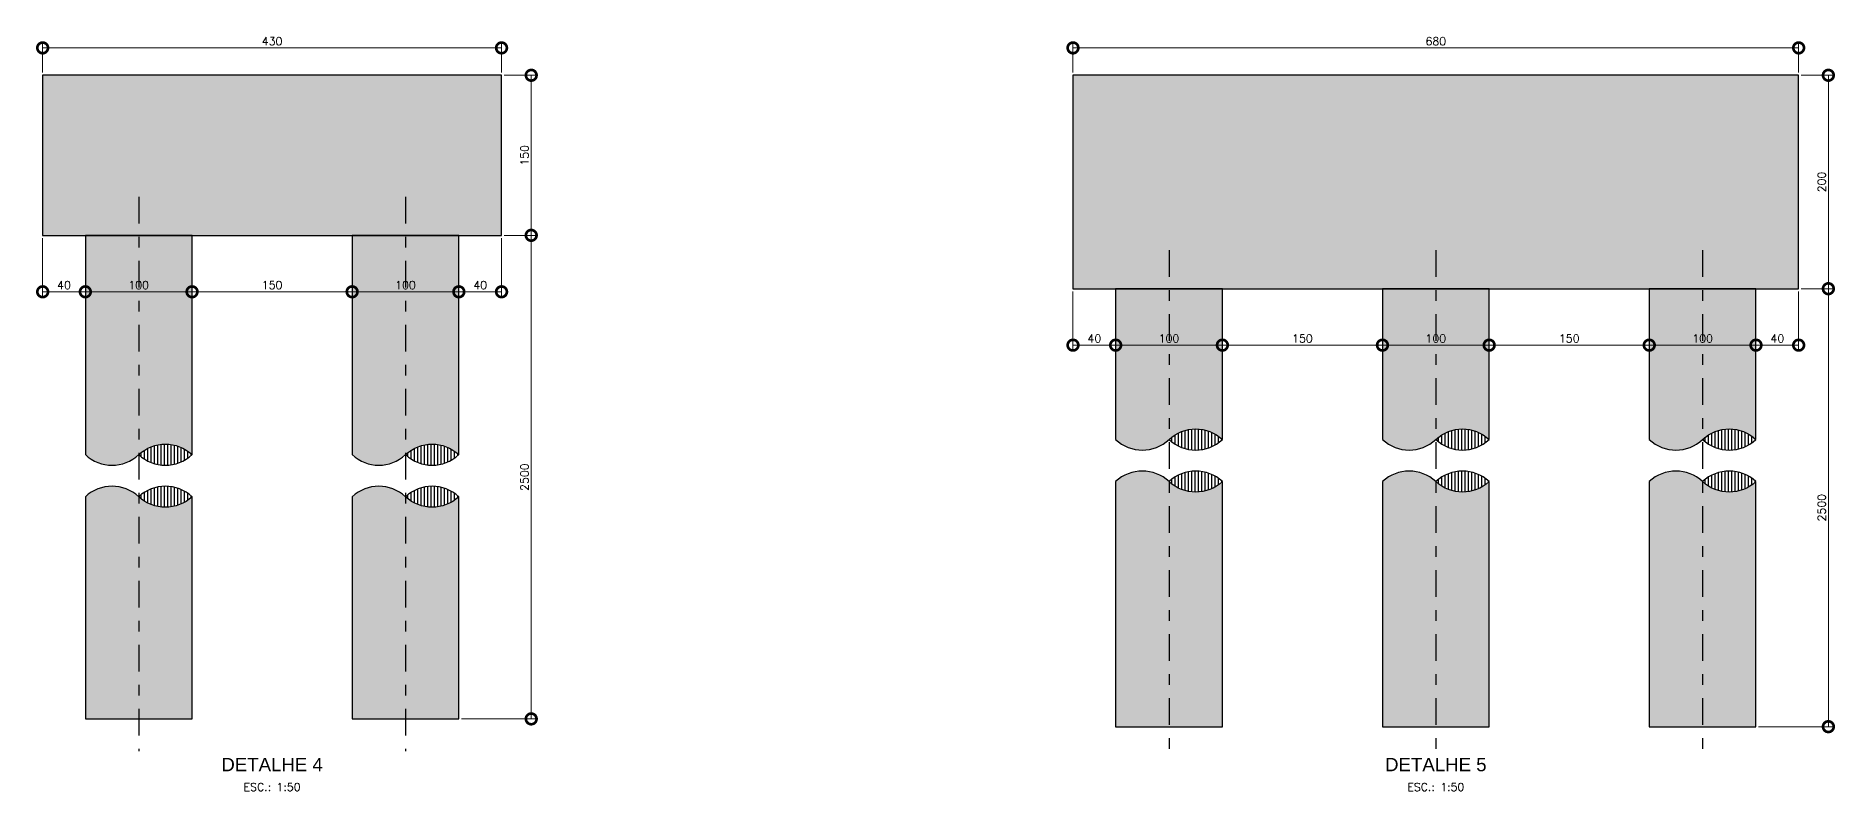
# Model space of a CAD drawing. Header units: metres. Extents: x 21 to 816, y 7 to 635.
# Drawn here: x 378.92 to 395.78, y 479.17 to 486.25 of the extents above; entities that cross this region are included whole.
import ezdxf
from ezdxf.enums import TextEntityAlignment as Align

# ---------------------------------------------------------------- set-up
doc = ezdxf.new("R2010")
doc.units = ezdxf.units.M
doc.header["$MEASUREMENT"] = 0
doc.linetypes.add('DASHDOT', pattern=[1, 0.5, -0.25, 0, -0.25])
for name, color, linetype, lineweight in [('Projeto_dimensão', 2, 'Continuous', 20), ('Projeto_texto-explicativo', 2, 'Continuous', 20), ('Projeto_texto-título', 3, 'Continuous', 35)]:
    doc.layers.add(name, color=color, linetype=linetype, lineweight=lineweight)
for name, color, linetype in [('Projeto_estaca-det', 2, 'Continuous'), ('Projeto_solid-concreto', 252, 'Continuous'), ('Projeto_viaduto-det-eixo', 7, 'DASHDOT')]:
    doc.layers.add(name, color=color, linetype=linetype)
doc.styles.add('DIMENSÃO-TEXTO', font='romans.shx')
doc.styles.add('TEXTO-EXPLICATIVO', font='romans.shx')
doc.styles.add('TEXTO-TÍTULO', font='ARIAL.TTF')
doc.dimstyles.new('DIMENSÕES_1-50M', dxfattribs={"dimtxt": 0.075, "dimasz": 0.2, "dimexe": 0.03755, "dimexo": 0.025, "dimgap": 0.025, "dimtad": 1, "dimdec": 0, "dimlfac": 100, "dimzin": 1, "dimtxsty": 'DIMENSÃO-TEXTO', "dimblk": 'DOTSMALL', "dimcen": 0.01, "dimclrd": 9, "dimclre": 9, "dimclrt": 256, "dimadec": 0, "dimazin": 0, "dimtfac": 1, "dimtdec": 0, "dimtmove": 0, "dimatfit": 3, "dimldrblk": 'DOTSMALL', "dimfxl": 0, "dimlwd": 5, "dimlwe": 5, "dimarcsym": 0})
pattern_1 = [(90, (0, 0), (-0.03125, 6.938893903907228e-18), [])]
pattern_2 = [(270, (0, 964.5375932016892), (-0.03125, -6.938893903907228e-18), [])]

# ---------------------------------------------------------------- blocks, each defined once
blk = doc.blocks.new('_DOTSMALL')
at = {"color": 0, "linetype": 'ByBlock', "const_width": 0.5}
blk.add_lwpolyline([(-0.0625, 0, 1), (0.0625, 0, 1)], format="xyb", close=True, dxfattribs=at)
blk = doc.blocks.new('*D115')
at = {"layer": 'DEFPOINTS', "color": 0}
for p in [(378.9830456859081, 484.3789891043659), (379.383045685908, 484.3789891043659), (379.383045685908, 483.8500139048692)]:
    blk.add_point(p, dxfattribs=at)
at = {"layer": 'Projeto_dimensão', "color": 9, "lineweight": 5}
for p, q in [((378.9830456859081, 484.3539891043659), (378.9830456859081, 483.8124639048692)), ((378.9830456859081, 483.8500139048692), (379.383045685908, 483.8500139048692))]:
    blk.add_line(p, q, dxfattribs=at)
at = {"layer": 'Projeto_dimensão', "color": 9, "lineweight": 5, "xscale": 0.2, "yscale": 0.2, "zscale": 0.2, "rotation": 180}
blk.add_blockref('_DOTSMALL', (378.9830456859081, 483.8500139048692), dxfattribs=at)
at = {"layer": 'Projeto_dimensão', "color": 9, "lineweight": 5, "xscale": 0.2, "yscale": 0.2, "zscale": 0.2}
blk.add_blockref('_DOTSMALL', (379.383045685908, 483.8500139048692), dxfattribs=at)
at = {"layer": 'Projeto_dimensão', "insert": (379.183045685908, 483.9125139048692), "char_height": 0.075, "attachment_point": 5, "style": 'DIMENSÃO-TEXTO'}
blk.add_mtext('40', dxfattribs=at)
blk = doc.blocks.new('*D116')
at = {"layer": 'DEFPOINTS', "color": 0}
for p in [(379.383045685908, 484.3789891043659), (380.383045685908, 483.8500139048692), (380.383045685908, 483.8500139048692)]:
    blk.add_point(p, dxfattribs=at)
at = {"layer": 'Projeto_dimensão', "color": 9, "lineweight": 5}
for p, q in [((379.383045685908, 483.8500139048692), (380.383045685908, 483.8500139048692)), ((380.383045685908, 483.8750139048692), (380.383045685908, 483.8875639048692))]:
    blk.add_line(p, q, dxfattribs=at)
at = {"layer": 'Projeto_dimensão', "color": 9, "lineweight": 5, "xscale": 0.2, "yscale": 0.2, "zscale": 0.2, "rotation": 180}
blk.add_blockref('_DOTSMALL', (379.383045685908, 483.8500139048692), dxfattribs=at)
at = {"layer": 'Projeto_dimensão', "color": 9, "lineweight": 5, "xscale": 0.2, "yscale": 0.2, "zscale": 0.2}
blk.add_blockref('_DOTSMALL', (380.383045685908, 483.8500139048692), dxfattribs=at)
at = {"layer": 'Projeto_dimensão', "insert": (379.883045685908, 483.9125139048692), "char_height": 0.075, "attachment_point": 5, "style": 'DIMENSÃO-TEXTO'}
blk.add_mtext('100', dxfattribs=at)
blk = doc.blocks.new('*D117')
at = {"layer": 'DEFPOINTS', "color": 0}
for p in [(380.383045685908, 483.8500139048692), (381.883045685908, 483.8500139048692), (381.883045685908, 483.8500139048692)]:
    blk.add_point(p, dxfattribs=at)
at = {"layer": 'Projeto_dimensão', "color": 9, "lineweight": 5}
for p, q in [((380.383045685908, 483.8750139048692), (380.383045685908, 483.8875639048692)), ((380.383045685908, 483.8500139048692), (381.883045685908, 483.8500139048692)), ((381.883045685908, 483.8750139048692), (381.883045685908, 483.8875639048692))]:
    blk.add_line(p, q, dxfattribs=at)
at = {"layer": 'Projeto_dimensão', "color": 9, "lineweight": 5, "xscale": 0.2, "yscale": 0.2, "zscale": 0.2, "rotation": 180}
blk.add_blockref('_DOTSMALL', (380.383045685908, 483.8500139048692), dxfattribs=at)
at = {"layer": 'Projeto_dimensão', "color": 9, "lineweight": 5, "xscale": 0.2, "yscale": 0.2, "zscale": 0.2}
blk.add_blockref('_DOTSMALL', (381.883045685908, 483.8500139048692), dxfattribs=at)
at = {"layer": 'Projeto_dimensão', "insert": (381.133045685908, 483.9125139048692), "char_height": 0.075, "attachment_point": 5, "style": 'DIMENSÃO-TEXTO'}
blk.add_mtext('150', dxfattribs=at)
blk = doc.blocks.new('*D118')
at = {"layer": 'DEFPOINTS', "color": 0}
for p in [(381.883045685908, 483.8500139048692), (382.883045685908, 483.8500139048692), (382.883045685908, 483.8500139048692)]:
    blk.add_point(p, dxfattribs=at)
at = {"layer": 'Projeto_dimensão', "color": 9, "lineweight": 5}
for p, q in [((381.883045685908, 483.8750139048692), (381.883045685908, 483.8875639048692)), ((381.883045685908, 483.8500139048692), (382.883045685908, 483.8500139048692)), ((382.883045685908, 483.8750139048692), (382.883045685908, 483.8875639048692))]:
    blk.add_line(p, q, dxfattribs=at)
at = {"layer": 'Projeto_dimensão', "color": 9, "lineweight": 5, "xscale": 0.2, "yscale": 0.2, "zscale": 0.2, "rotation": 180}
blk.add_blockref('_DOTSMALL', (381.883045685908, 483.8500139048692), dxfattribs=at)
at = {"layer": 'Projeto_dimensão', "color": 9, "lineweight": 5, "xscale": 0.2, "yscale": 0.2, "zscale": 0.2}
blk.add_blockref('_DOTSMALL', (382.883045685908, 483.8500139048692), dxfattribs=at)
at = {"layer": 'Projeto_dimensão', "insert": (382.383045685908, 483.9125139048692), "char_height": 0.075, "attachment_point": 5, "style": 'DIMENSÃO-TEXTO'}
blk.add_mtext('100', dxfattribs=at)
blk = doc.blocks.new('*D119')
at = {"layer": 'DEFPOINTS', "color": 0}
for p in [(383.283045685908, 486.1355008659652), (378.983045685908, 485.8789891043659), (383.283045685908, 485.8789891043659)]:
    blk.add_point(p, dxfattribs=at)
at = {"layer": 'Projeto_dimensão', "color": 9, "lineweight": 5}
for p, q in [((378.983045685908, 485.9039891043658), (378.983045685908, 486.1730508659653)), ((378.983045685908, 486.1355008659652), (383.283045685908, 486.1355008659652)), ((383.283045685908, 485.9039891043658), (383.283045685908, 486.1730508659653))]:
    blk.add_line(p, q, dxfattribs=at)
at = {"layer": 'Projeto_dimensão', "color": 9, "lineweight": 5, "xscale": 0.2, "yscale": 0.2, "zscale": 0.2, "rotation": 180}
blk.add_blockref('_DOTSMALL', (378.983045685908, 486.1355008659652), dxfattribs=at)
at = {"layer": 'Projeto_dimensão', "color": 9, "lineweight": 5, "xscale": 0.2, "yscale": 0.2, "zscale": 0.2}
blk.add_blockref('_DOTSMALL', (383.283045685908, 486.1355008659652), dxfattribs=at)
at = {"layer": 'Projeto_dimensão', "insert": (381.133045685908, 486.1980008659652), "char_height": 0.075, "attachment_point": 5, "style": 'DIMENSÃO-TEXTO'}
blk.add_mtext('430', dxfattribs=at)
blk = doc.blocks.new('*D120')
at = {"layer": 'DEFPOINTS', "color": 0}
for p in [(383.283045685908, 484.3789891043659), (382.883045685908, 483.8500139048692), (383.283045685908, 483.8500139048692)]:
    blk.add_point(p, dxfattribs=at)
at = {"layer": 'Projeto_dimensão', "color": 9, "lineweight": 5}
for p, q in [((383.283045685908, 484.3539891043659), (383.283045685908, 483.8124639048692)), ((382.883045685908, 483.8750139048692), (382.883045685908, 483.8875639048692)), ((382.883045685908, 483.8500139048692), (383.283045685908, 483.8500139048692))]:
    blk.add_line(p, q, dxfattribs=at)
at = {"layer": 'Projeto_dimensão', "color": 9, "lineweight": 5, "xscale": 0.2, "yscale": 0.2, "zscale": 0.2, "rotation": 180}
blk.add_blockref('_DOTSMALL', (382.883045685908, 483.8500139048692), dxfattribs=at)
at = {"layer": 'Projeto_dimensão', "color": 9, "lineweight": 5, "xscale": 0.2, "yscale": 0.2, "zscale": 0.2}
blk.add_blockref('_DOTSMALL', (383.283045685908, 483.8500139048692), dxfattribs=at)
at = {"layer": 'Projeto_dimensão', "insert": (383.083045685908, 483.9125139048692), "char_height": 0.075, "attachment_point": 5, "style": 'DIMENSÃO-TEXTO'}
blk.add_mtext('40', dxfattribs=at)
blk = doc.blocks.new('*D121')
at = {"layer": 'DEFPOINTS', "color": 0}
for p in [(383.283045685908, 485.8789891043659), (383.283045685908, 484.3789891043659), (383.5612732411419, 484.3789891043659)]:
    blk.add_point(p, dxfattribs=at)
at = {"layer": 'Projeto_dimensão', "color": 9, "lineweight": 5}
for p, q in [((383.3080456859079, 485.8789891043659), (383.5988232411419, 485.8789891043659)), ((383.5612732411419, 485.8789891043659), (383.5612732411419, 484.3789891043659)), ((383.3080456859079, 484.3789891043659), (383.5988232411419, 484.3789891043659))]:
    blk.add_line(p, q, dxfattribs=at)
at = {"layer": 'Projeto_dimensão', "color": 9, "lineweight": 5, "xscale": 0.2, "yscale": 0.2, "zscale": 0.2}
for p, rotation in [((383.5612732411419, 485.8789891043659), 90), ((383.5612732411419, 484.3789891043659), 270)]:
    blk.add_blockref('_DOTSMALL', p, dxfattribs=dict(at, rotation=rotation))
at = {"layer": 'Projeto_dimensão', "insert": (383.4987732411418, 485.1289891043659), "char_height": 0.075, "attachment_point": 5, "rotation": 90, "style": 'DIMENSÃO-TEXTO'}
blk.add_mtext('150', dxfattribs=at)
blk = doc.blocks.new('*D122')
at = {"layer": 'DEFPOINTS', "color": 0}
for p in [(383.283045685908, 484.3789891043659), (382.883045685908, 479.8476548068501), (383.5612732411419, 479.8476548068501)]:
    blk.add_point(p, dxfattribs=at)
at = {"layer": 'Projeto_dimensão', "color": 9, "lineweight": 5}
for p, q in [((383.3080456859079, 484.3789891043659), (383.5988232411419, 484.3789891043659)), ((383.5612732411419, 484.3789891043659), (383.5612732411419, 479.8476548068501)), ((382.908045685908, 479.8476548068501), (383.5988232411419, 479.8476548068501))]:
    blk.add_line(p, q, dxfattribs=at)
at = {"layer": 'Projeto_dimensão', "color": 9, "lineweight": 5, "xscale": 0.2, "yscale": 0.2, "zscale": 0.2}
for p, rotation in [((383.5612732411419, 484.3789891043659), 90), ((383.5612732411419, 479.8476548068501), 270)]:
    blk.add_blockref('_DOTSMALL', p, dxfattribs=dict(at, rotation=rotation))
at = {"layer": 'Projeto_dimensão', "insert": (383.4987732411418, 482.1133219556081), "char_height": 0.075, "attachment_point": 5, "rotation": 90, "style": 'DIMENSÃO-TEXTO'}
blk.add_mtext('2500', dxfattribs=at)
blk = doc.blocks.new('*D123')
at = {"layer": 'DEFPOINTS', "color": 0}
for p in [(395.4377092542168, 486.1355008659652), (388.6377092542168, 485.8789891043659), (395.4377092542168, 485.8789891043659)]:
    blk.add_point(p, dxfattribs=at)
at = {"layer": 'Projeto_dimensão', "color": 9, "lineweight": 5}
for p, q in [((388.6377092542168, 485.9039891043658), (388.6377092542168, 486.1730508659653)), ((388.6377092542168, 486.1355008659652), (395.4377092542168, 486.1355008659652)), ((395.4377092542168, 485.9039891043658), (395.4377092542168, 486.1730508659653))]:
    blk.add_line(p, q, dxfattribs=at)
at = {"layer": 'Projeto_dimensão', "color": 9, "lineweight": 5, "xscale": 0.2, "yscale": 0.2, "zscale": 0.2, "rotation": 180}
blk.add_blockref('_DOTSMALL', (388.6377092542168, 486.1355008659652), dxfattribs=at)
at = {"layer": 'Projeto_dimensão', "color": 9, "lineweight": 5, "xscale": 0.2, "yscale": 0.2, "zscale": 0.2}
blk.add_blockref('_DOTSMALL', (395.4377092542168, 486.1355008659652), dxfattribs=at)
at = {"layer": 'Projeto_dimensão', "insert": (392.0377092542168, 486.1980008659652), "char_height": 0.075, "attachment_point": 5, "style": 'DIMENSÃO-TEXTO'}
blk.add_mtext('680', dxfattribs=at)
blk = doc.blocks.new('*D124')
at = {"layer": 'DEFPOINTS', "color": 0}
for p in [(395.4377092542168, 485.8789891043659), (395.4377092542168, 483.8789891043659), (395.7159368094507, 483.8789891043659)]:
    blk.add_point(p, dxfattribs=at)
at = {"layer": 'Projeto_dimensão', "color": 9, "lineweight": 5}
for p, q in [((395.4627092542167, 485.8789891043659), (395.7534868094507, 485.8789891043659)), ((395.7159368094507, 485.8789891043659), (395.7159368094507, 483.8789891043659)), ((395.4627092542167, 483.8789891043659), (395.7534868094507, 483.8789891043659))]:
    blk.add_line(p, q, dxfattribs=at)
at = {"layer": 'Projeto_dimensão', "color": 9, "lineweight": 5, "xscale": 0.2, "yscale": 0.2, "zscale": 0.2}
for p, rotation in [((395.7159368094507, 485.8789891043659), 90), ((395.7159368094507, 483.8789891043659), 270)]:
    blk.add_blockref('_DOTSMALL', p, dxfattribs=dict(at, rotation=rotation))
at = {"layer": 'Projeto_dimensão', "insert": (395.6534368094506, 484.878989104366), "char_height": 0.075, "attachment_point": 5, "rotation": 90, "style": 'DIMENSÃO-TEXTO'}
blk.add_mtext('200', dxfattribs=at)
blk = doc.blocks.new('*D125')
at = {"layer": 'DEFPOINTS', "color": 0}
for p in [(395.4377092542168, 483.8789891043659), (395.0377092542168, 479.7748375587075), (395.7159368094507, 479.7748375587075)]:
    blk.add_point(p, dxfattribs=at)
at = {"layer": 'Projeto_dimensão', "color": 9, "lineweight": 5}
for p, q in [((395.4627092542167, 483.8789891043659), (395.7534868094507, 483.8789891043659)), ((395.7159368094507, 483.8789891043659), (395.7159368094507, 479.7748375587075)), ((395.0627092542168, 479.7748375587075), (395.7534868094507, 479.7748375587075))]:
    blk.add_line(p, q, dxfattribs=at)
at = {"layer": 'Projeto_dimensão', "color": 9, "lineweight": 5, "xscale": 0.2, "yscale": 0.2, "zscale": 0.2}
for p, rotation in [((395.7159368094507, 483.8789891043659), 90), ((395.7159368094507, 479.7748375587075), 270)]:
    blk.add_blockref('_DOTSMALL', p, dxfattribs=dict(at, rotation=rotation))
at = {"layer": 'Projeto_dimensão', "insert": (395.6534368094506, 481.8269133315368), "char_height": 0.075, "attachment_point": 5, "rotation": 90, "style": 'DIMENSÃO-TEXTO'}
blk.add_mtext('2500', dxfattribs=at)
blk = doc.blocks.new('*D126')
at = {"layer": 'DEFPOINTS', "color": 0}
for p in [(388.6377092542168, 483.8789891043659), (389.0377092542167, 483.8789891043659), (389.0377092542167, 483.3500139048692)]:
    blk.add_point(p, dxfattribs=at)
at = {"layer": 'Projeto_dimensão', "color": 9, "lineweight": 5}
for p, q in [((388.6377092542168, 483.8539891043659), (388.6377092542168, 483.3124639048692)), ((388.6377092542168, 483.3500139048692), (389.0377092542167, 483.3500139048692))]:
    blk.add_line(p, q, dxfattribs=at)
at = {"layer": 'Projeto_dimensão', "color": 9, "lineweight": 5, "xscale": 0.2, "yscale": 0.2, "zscale": 0.2, "rotation": 180}
blk.add_blockref('_DOTSMALL', (388.6377092542168, 483.3500139048692), dxfattribs=at)
at = {"layer": 'Projeto_dimensão', "color": 9, "lineweight": 5, "xscale": 0.2, "yscale": 0.2, "zscale": 0.2}
blk.add_blockref('_DOTSMALL', (389.0377092542167, 483.3500139048692), dxfattribs=at)
at = {"layer": 'Projeto_dimensão', "insert": (388.8377092542167, 483.4125139048692), "char_height": 0.075, "attachment_point": 5, "style": 'DIMENSÃO-TEXTO'}
blk.add_mtext('40', dxfattribs=at)
blk = doc.blocks.new('*D127')
at = {"layer": 'DEFPOINTS', "color": 0}
for p in [(389.0377092542167, 483.8789891043659), (390.0377092542167, 483.3500139048692), (390.0377092542167, 483.1725694569212)]:
    blk.add_point(p, dxfattribs=at)
at = {"layer": 'Projeto_dimensão', "color": 9, "lineweight": 5}
for p, q in [((389.0377092542167, 483.8539891043659), (389.0377092542167, 483.3124639048692)), ((389.0377092542167, 483.3500139048692), (390.0377092542167, 483.3500139048692)), ((390.0377092542167, 483.1975694569212), (390.0377092542167, 483.3875639048692))]:
    blk.add_line(p, q, dxfattribs=at)
at = {"layer": 'Projeto_dimensão', "color": 9, "lineweight": 5, "xscale": 0.2, "yscale": 0.2, "zscale": 0.2, "rotation": 180}
blk.add_blockref('_DOTSMALL', (389.0377092542167, 483.3500139048692), dxfattribs=at)
at = {"layer": 'Projeto_dimensão', "color": 9, "lineweight": 5, "xscale": 0.2, "yscale": 0.2, "zscale": 0.2}
blk.add_blockref('_DOTSMALL', (390.0377092542167, 483.3500139048692), dxfattribs=at)
at = {"layer": 'Projeto_dimensão', "insert": (389.5377092542167, 483.4125139048692), "char_height": 0.075, "attachment_point": 5, "style": 'DIMENSÃO-TEXTO'}
blk.add_mtext('100', dxfattribs=at)
blk = doc.blocks.new('*D128')
at = {"layer": 'DEFPOINTS', "color": 0}
for p in [(391.5377092542167, 483.3500139048692), (390.0377092542167, 483.1725694569212), (391.5377092542167, 483.1725694569212)]:
    blk.add_point(p, dxfattribs=at)
at = {"layer": 'Projeto_dimensão', "color": 9, "lineweight": 5}
for p, q in [((390.0377092542167, 483.1975694569212), (390.0377092542167, 483.3875639048692)), ((390.0377092542167, 483.3500139048692), (391.5377092542167, 483.3500139048692)), ((391.5377092542167, 483.1975694569212), (391.5377092542167, 483.3875639048692))]:
    blk.add_line(p, q, dxfattribs=at)
at = {"layer": 'Projeto_dimensão', "color": 9, "lineweight": 5, "xscale": 0.2, "yscale": 0.2, "zscale": 0.2, "rotation": 180}
blk.add_blockref('_DOTSMALL', (390.0377092542167, 483.3500139048692), dxfattribs=at)
at = {"layer": 'Projeto_dimensão', "color": 9, "lineweight": 5, "xscale": 0.2, "yscale": 0.2, "zscale": 0.2}
blk.add_blockref('_DOTSMALL', (391.5377092542167, 483.3500139048692), dxfattribs=at)
at = {"layer": 'Projeto_dimensão', "insert": (390.7877092542167, 483.4125139048692), "char_height": 0.075, "attachment_point": 5, "style": 'DIMENSÃO-TEXTO'}
blk.add_mtext('150', dxfattribs=at)
blk = doc.blocks.new('*D129')
at = {"layer": 'DEFPOINTS', "color": 0}
for p in [(392.5377092542167, 483.3500139048692), (391.5377092542167, 483.1725694569212), (392.5377092542167, 483.1725694569212)]:
    blk.add_point(p, dxfattribs=at)
at = {"layer": 'Projeto_dimensão', "color": 9, "lineweight": 5}
for p, q in [((391.5377092542167, 483.1975694569212), (391.5377092542167, 483.3875639048692)), ((391.5377092542167, 483.3500139048692), (392.5377092542167, 483.3500139048692)), ((392.5377092542167, 483.1975694569212), (392.5377092542167, 483.3875639048692))]:
    blk.add_line(p, q, dxfattribs=at)
at = {"layer": 'Projeto_dimensão', "color": 9, "lineweight": 5, "xscale": 0.2, "yscale": 0.2, "zscale": 0.2, "rotation": 180}
blk.add_blockref('_DOTSMALL', (391.5377092542167, 483.3500139048692), dxfattribs=at)
at = {"layer": 'Projeto_dimensão', "color": 9, "lineweight": 5, "xscale": 0.2, "yscale": 0.2, "zscale": 0.2}
blk.add_blockref('_DOTSMALL', (392.5377092542167, 483.3500139048692), dxfattribs=at)
at = {"layer": 'Projeto_dimensão', "insert": (392.0377092542167, 483.4125139048692), "char_height": 0.075, "attachment_point": 5, "style": 'DIMENSÃO-TEXTO'}
blk.add_mtext('100', dxfattribs=at)
blk = doc.blocks.new('*D130')
at = {"layer": 'DEFPOINTS', "color": 0}
for p in [(394.0377092542168, 483.3500139048692), (392.5377092542167, 483.1725694569212), (394.0377092542168, 483.1725694569212)]:
    blk.add_point(p, dxfattribs=at)
at = {"layer": 'Projeto_dimensão', "color": 9, "lineweight": 5}
for p, q in [((392.5377092542167, 483.1975694569212), (392.5377092542167, 483.3875639048692)), ((392.5377092542167, 483.3500139048692), (394.0377092542168, 483.3500139048692)), ((394.0377092542168, 483.1975694569212), (394.0377092542168, 483.3875639048692))]:
    blk.add_line(p, q, dxfattribs=at)
at = {"layer": 'Projeto_dimensão', "color": 9, "lineweight": 5, "xscale": 0.2, "yscale": 0.2, "zscale": 0.2, "rotation": 180}
blk.add_blockref('_DOTSMALL', (392.5377092542167, 483.3500139048692), dxfattribs=at)
at = {"layer": 'Projeto_dimensão', "color": 9, "lineweight": 5, "xscale": 0.2, "yscale": 0.2, "zscale": 0.2}
blk.add_blockref('_DOTSMALL', (394.0377092542168, 483.3500139048692), dxfattribs=at)
at = {"layer": 'Projeto_dimensão', "insert": (393.2877092542168, 483.4125139048692), "char_height": 0.075, "attachment_point": 5, "style": 'DIMENSÃO-TEXTO'}
blk.add_mtext('150', dxfattribs=at)
blk = doc.blocks.new('*D131')
at = {"layer": 'DEFPOINTS', "color": 0}
for p in [(395.0377092542168, 483.3500139048692), (394.0377092542168, 483.1725694569212), (395.0377092542168, 483.1725694569212)]:
    blk.add_point(p, dxfattribs=at)
at = {"layer": 'Projeto_dimensão', "color": 9, "lineweight": 5}
for p, q in [((394.0377092542168, 483.1975694569212), (394.0377092542168, 483.3875639048692)), ((394.0377092542168, 483.3500139048692), (395.0377092542168, 483.3500139048692)), ((395.0377092542168, 483.1975694569212), (395.0377092542168, 483.3875639048692))]:
    blk.add_line(p, q, dxfattribs=at)
at = {"layer": 'Projeto_dimensão', "color": 9, "lineweight": 5, "xscale": 0.2, "yscale": 0.2, "zscale": 0.2, "rotation": 180}
blk.add_blockref('_DOTSMALL', (394.0377092542168, 483.3500139048692), dxfattribs=at)
at = {"layer": 'Projeto_dimensão', "color": 9, "lineweight": 5, "xscale": 0.2, "yscale": 0.2, "zscale": 0.2}
blk.add_blockref('_DOTSMALL', (395.0377092542168, 483.3500139048692), dxfattribs=at)
at = {"layer": 'Projeto_dimensão', "insert": (394.5377092542168, 483.4125139048692), "char_height": 0.075, "attachment_point": 5, "style": 'DIMENSÃO-TEXTO'}
blk.add_mtext('100', dxfattribs=at)
blk = doc.blocks.new('*D132')
at = {"layer": 'DEFPOINTS', "color": 0}
for p in [(395.4377092542168, 483.8789891043659), (395.4377092542168, 483.3500139048692), (395.0377092542168, 483.1725694569212)]:
    blk.add_point(p, dxfattribs=at)
at = {"layer": 'Projeto_dimensão', "color": 9, "lineweight": 5}
for p, q in [((395.4377092542168, 483.8539891043659), (395.4377092542168, 483.3124639048692)), ((395.0377092542168, 483.1975694569212), (395.0377092542168, 483.3875639048692)), ((395.0377092542168, 483.3500139048692), (395.4377092542168, 483.3500139048692))]:
    blk.add_line(p, q, dxfattribs=at)
at = {"layer": 'Projeto_dimensão', "color": 9, "lineweight": 5, "xscale": 0.2, "yscale": 0.2, "zscale": 0.2, "rotation": 180}
blk.add_blockref('_DOTSMALL', (395.0377092542168, 483.3500139048692), dxfattribs=at)
at = {"layer": 'Projeto_dimensão', "color": 9, "lineweight": 5, "xscale": 0.2, "yscale": 0.2, "zscale": 0.2}
blk.add_blockref('_DOTSMALL', (395.4377092542168, 483.3500139048692), dxfattribs=at)
at = {"layer": 'Projeto_dimensão', "insert": (395.2377092542168, 483.4125139048692), "char_height": 0.075, "attachment_point": 5, "style": 'DIMENSÃO-TEXTO'}
blk.add_mtext('40', dxfattribs=at)

msp = doc.modelspace()

# ---------------------------------------------------------------- hatches: boundary and pattern name
at = {"layer": 'Projeto_solid-concreto'}
for points in [[(383.283045685908, 485.8789891043659), (378.983045685908, 485.8789891043659), (378.9830456859081, 484.3789891043659), (383.283045685908, 484.3789891043659)], [(388.6377092542168, 483.8789891043659), (395.4377092542168, 483.8789891043659), (395.4377092542168, 485.8789891043659), (388.6377092542168, 485.8789891043659)]]:
    msp.add_hatch(color=256, dxfattribs=at).paths.add_polyline_path(points)
h = msp.add_hatch(color=256, dxfattribs=at)
edge = h.paths.add_edge_path()
edge.add_line((380.383045685908, 482.3240159163578), (380.383045685908, 484.3789891043659))
edge.add_line((380.383045685908, 484.3789891043659), (379.383045685908, 484.3789891043659))
edge.add_line((379.383045685908, 484.3789891043659), (379.383045685908, 482.3240159163578))
edge.add_arc((379.633045685908, 482.5912833301999), 0.3659670347200817, 226.9119369574744, 313.0880630425257)
edge.add_arc((380.133045685908, 482.0567485025158), 0.3659670347200817, 46.911936957474325, 133.0880630425256, ccw=False)
edge = h.paths.add_edge_path()
edge.add_line((382.883045685908, 482.3240159163578), (382.883045685908, 484.3789891043659))
edge.add_line((382.883045685908, 484.3789891043659), (381.883045685908, 484.3789891043659))
edge.add_line((381.883045685908, 484.3789891043659), (381.883045685908, 482.3240159163578))
edge.add_arc((382.133045685908, 482.5912833301999), 0.3659670347200817, 226.9119369574744, 313.0880630425257)
edge.add_arc((382.633045685908, 482.0567485025158), 0.3659670347200817, 46.911936957474325, 133.0880630425256, ccw=False)
h = msp.add_hatch(color=256, dxfattribs=at)
edge = h.paths.add_edge_path()
edge.add_line((392.5377092542167, 482.4661498094766), (392.5377092542167, 483.8789891043659))
edge.add_line((392.5377092542167, 483.8789891043659), (391.5377092542167, 483.8789891043659))
edge.add_line((391.5377092542167, 483.8789891043659), (391.5377092542167, 482.4661498094766))
edge.add_arc((391.7877092542167, 482.7334172233186), 0.3659670347200817, 226.9119369574744, 313.0880630425257)
edge.add_arc((392.2877092542167, 482.1988823956345), 0.3659670347200817, 46.911936957474325, 133.0880630425256, ccw=False)
edge = h.paths.add_edge_path()
edge.add_line((390.0377092542167, 482.4661498094766), (390.0377092542167, 483.8789891043659))
edge.add_line((390.0377092542167, 483.8789891043659), (389.0377092542167, 483.8789891043659))
edge.add_line((389.0377092542167, 483.8789891043659), (389.0377092542167, 482.4661498094766))
edge.add_arc((389.2877092542167, 482.7334172233186), 0.3659670347200817, 226.9119369574744, 313.0880630425257)
edge.add_arc((389.7877092542167, 482.1988823956345), 0.3659670347200817, 46.911936957474325, 133.0880630425256, ccw=False)
edge = h.paths.add_edge_path()
edge.add_line((395.0377092542168, 482.4661498094766), (395.0377092542168, 483.8789891043659))
edge.add_line((395.0377092542168, 483.8789891043659), (394.0377092542168, 483.8789891043659))
edge.add_line((394.0377092542168, 483.8789891043659), (394.0377092542168, 482.4661498094766))
edge.add_arc((394.2877092542168, 482.7334172233186), 0.3659670347200817, 226.9119369574744, 313.0880630425257)
edge.add_arc((394.7877092542168, 482.1988823956345), 0.3659670347200817, 46.911936957474325, 133.0880630425256, ccw=False)
h = msp.add_hatch(dxfattribs=at)
h.set_pattern_fill('ANSI31', color=9, scale=0.25, angle=45, style=0)
h.set_pattern_definition(pattern_1)
h.paths.add_polyline_path([(389.5377092542167, 482.4661498094765, 0.3947984835121037), (390.0377092542166, 482.4661498094766, 0.3947984835121131)])
h = msp.add_hatch(dxfattribs=at)
h.set_pattern_fill('ANSI31', color=9, scale=0.25, angle=45, style=0)
h.set_pattern_definition(pattern_1)
h.paths.add_polyline_path([(392.0377092542167, 482.4661498094765, 0.3947984835121037), (392.5377092542167, 482.4661498094766, 0.3947984835121131)])
h = msp.add_hatch(dxfattribs=at)
h.set_pattern_fill('ANSI31', color=9, scale=0.25, angle=45, style=0)
h.set_pattern_definition(pattern_1)
h.paths.add_polyline_path([(394.5377092542168, 482.4661498094765, 0.3947984835121037), (395.0377092542167, 482.4661498094766, 0.3947984835121131)])
h = msp.add_hatch(dxfattribs=at)
h.set_pattern_fill('ANSI31', color=9, scale=0.25, angle=45, style=0)
h.set_pattern_definition(pattern_1)
h.paths.add_polyline_path([(379.883045685908, 482.3240159163578, 0.3947984835121037), (380.3830456859079, 482.3240159163579, 0.3947984835121131)])
h = msp.add_hatch(dxfattribs=at)
h.set_pattern_fill('ANSI31', color=9, scale=0.25, angle=45, style=0)
h.set_pattern_definition(pattern_1)
h.paths.add_polyline_path([(382.383045685908, 482.3240159163578, 0.3947984835121037), (382.8830456859079, 482.3240159163578, 0.3947984835121131)])
h = msp.add_hatch(color=256, dxfattribs=at)
edge = h.paths.add_edge_path()
edge.add_line((391.5377092542167, 479.7748375587076), (392.5377092542167, 479.7748375587076))
edge.add_line((392.5377092542167, 479.7748375587076), (392.5377092542167, 482.0714433922126))
edge.add_arc((392.2877092542167, 482.3387108060547), 0.3659670347200817, 226.9119369574744, 313.0880630425257, ccw=False)
edge.add_arc((391.7877092542167, 481.8041759783706), 0.3659670347200817, 46.91193695747436, 133.0880630425256)
edge.add_line((391.5377092542167, 482.0714433922126), (391.5377092542167, 479.7748375587076))
edge = h.paths.add_edge_path()
edge.add_line((389.0377092542167, 479.7748375587076), (390.0377092542167, 479.7748375587076))
edge.add_line((390.0377092542167, 479.7748375587076), (390.0377092542167, 482.0714433922127))
edge.add_arc((389.7877092542166, 482.3387108060547), 0.3659670347201205, 226.9119369574869, 313.0880630425321, ccw=False)
edge.add_arc((389.2877092542167, 481.8041759783706), 0.3659670347200817, 46.91193695747436, 133.0880630425256)
edge.add_line((389.0377092542167, 482.0714433922126), (389.0377092542167, 479.7748375587076))
edge = h.paths.add_edge_path()
edge.add_line((394.0377092542168, 479.7748375587076), (395.0377092542168, 479.7748375587076))
edge.add_line((395.0377092542168, 479.7748375587076), (395.0377092542168, 482.0714433922126))
edge.add_arc((394.7877092542168, 482.3387108060547), 0.3659670347200817, 226.9119369574744, 313.0880630425257, ccw=False)
edge.add_arc((394.2877092542168, 481.8041759783706), 0.3659670347200817, 46.91193695747436, 133.0880630425256)
edge.add_line((394.0377092542168, 482.0714433922126), (394.0377092542168, 479.7748375587076))
h = msp.add_hatch(dxfattribs=at)
h.set_pattern_fill('ANSI31', color=9, scale=0.25, angle=45, style=0)
h.set_pattern_definition(pattern_2)
h.paths.add_polyline_path([(389.5377092542167, 482.0714433922127, -0.3947984835121037), (390.0377092542166, 482.0714433922126, -0.3947984835121131)])
h = msp.add_hatch(dxfattribs=at)
h.set_pattern_fill('ANSI31', color=9, scale=0.25, angle=45, style=0)
h.set_pattern_definition(pattern_2)
h.paths.add_polyline_path([(392.0377092542167, 482.0714433922127, -0.3947984835121037), (392.5377092542167, 482.0714433922126, -0.3947984835121131)])
h = msp.add_hatch(dxfattribs=at)
h.set_pattern_fill('ANSI31', color=9, scale=0.25, angle=45, style=0)
h.set_pattern_definition(pattern_2)
h.paths.add_polyline_path([(394.5377092542168, 482.0714433922127, -0.3947984835121037), (395.0377092542167, 482.0714433922126, -0.3947984835121131)])
h = msp.add_hatch(color=256, dxfattribs=at)
edge = h.paths.add_edge_path()
edge.add_line((380.383045685908, 479.8476548068501), (380.383045685908, 481.9293094990939))
edge.add_arc((380.133045685908, 482.1965769129359), 0.3659670347200817, 226.9119369574744, 313.0880630425257, ccw=False)
edge.add_arc((379.633045685908, 481.6620420852519), 0.3659670347200817, 46.91193695747436, 133.0880630425256)
edge.add_line((379.383045685908, 481.9293094990939), (379.383045685908, 479.8476548068501))
edge.add_line((379.383045685908, 479.8476548068501), (380.383045685908, 479.8476548068501))
edge = h.paths.add_edge_path()
edge.add_line((382.883045685908, 479.8476548068501), (382.883045685908, 481.9293094990939))
edge.add_arc((382.633045685908, 482.1965769129359), 0.3659670347200817, 226.9119369574744, 313.0880630425257, ccw=False)
edge.add_arc((382.133045685908, 481.6620420852519), 0.3659670347200817, 46.91193695747436, 133.0880630425256)
edge.add_line((381.883045685908, 481.9293094990939), (381.883045685908, 479.8476548068501))
edge.add_line((381.883045685908, 479.8476548068501), (382.883045685908, 479.8476548068501))
h = msp.add_hatch(dxfattribs=at)
h.set_pattern_fill('ANSI31', color=9, scale=0.25, angle=45, style=0)
h.set_pattern_definition(pattern_1)
h.paths.add_polyline_path([(379.883045685908, 481.9293094990939, -0.3947984835121037), (380.3830456859079, 481.9293094990938, -0.3947984835121131)])
h = msp.add_hatch(dxfattribs=at)
h.set_pattern_fill('ANSI31', color=9, scale=0.25, angle=45, style=0)
h.set_pattern_definition(pattern_1)
h.paths.add_polyline_path([(382.383045685908, 481.929309499094, -0.3947984835121037), (382.8830456859079, 481.9293094990939, -0.3947984835121131)])

# ---------------------------------------------------------------- linework, layer by layer
at = {"layer": 'Projeto_estaca-det', "color": 3}
for points in [[(383.283045685908, 485.8789891043659), (378.983045685908, 485.8789891043659), (378.9830456859081, 484.3789891043659), (383.283045685908, 484.3789891043659)], [(388.6377092542168, 483.8789891043659), (395.4377092542168, 483.8789891043659), (395.4377092542168, 485.8789891043659), (388.6377092542168, 485.8789891043659)]]:
    msp.add_lwpolyline(points, close=True, dxfattribs=at)
for points in [[(380.383045685908, 482.3240159163578), (380.383045685908, 484.3789891043659), (379.383045685908, 484.3789891043659), (379.383045685908, 482.3240159163578, 0.3947984835121571), (379.883045685908, 482.3240159163578, -0.3947984835121746)], [(382.883045685908, 482.3240159163578), (382.883045685908, 484.3789891043659), (381.883045685908, 484.3789891043659), (381.883045685908, 482.3240159163578, 0.3947984835121571), (382.383045685908, 482.3240159163578, -0.3947984835121746)], [(390.0377092542167, 482.4661498094766), (390.0377092542167, 483.8789891043659), (389.0377092542167, 483.8789891043659), (389.0377092542167, 482.4661498094766, 0.3947984835121571), (389.5377092542167, 482.4661498094766, -0.3947984835121746)], [(392.5377092542167, 482.4661498094766), (392.5377092542167, 483.8789891043659), (391.5377092542167, 483.8789891043659), (391.5377092542167, 482.4661498094766, 0.3947984835121571), (392.0377092542167, 482.4661498094766, -0.3947984835121746)], [(395.0377092542168, 482.4661498094766), (395.0377092542168, 483.8789891043659), (394.0377092542168, 483.8789891043659), (394.0377092542168, 482.4661498094766, 0.3947984835121571), (394.5377092542168, 482.4661498094766, -0.3947984835121746)], [(389.0377092542167, 479.7748375587076), (390.0377092542167, 479.7748375587076), (390.0377092542167, 482.0714433922127, -0.3947984835121648), (389.5377092542167, 482.0714433922126, 0.394798483512157), (389.0377092542167, 482.0714433922126)], [(391.5377092542167, 479.7748375587076), (392.5377092542167, 479.7748375587076), (392.5377092542167, 482.0714433922126, -0.3947984835121648), (392.0377092542167, 482.0714433922126, 0.394798483512157), (391.5377092542167, 482.0714433922126)], [(394.0377092542168, 479.7748375587076), (395.0377092542168, 479.7748375587076), (395.0377092542168, 482.0714433922126, -0.3947984835121648), (394.5377092542168, 482.0714433922126, 0.394798483512157), (394.0377092542168, 482.0714433922126)], [(380.383045685908, 479.8476548068501), (380.383045685908, 481.9293094990939, -0.3947984835121648), (379.883045685908, 481.9293094990939, 0.394798483512157), (379.383045685908, 481.9293094990939), (379.383045685908, 479.8476548068501)], [(382.883045685908, 479.8476548068501), (382.883045685908, 481.9293094990939, -0.3947984835121648), (382.383045685908, 481.9293094990939, 0.394798483512157), (381.883045685908, 481.9293094990939), (381.883045685908, 479.8476548068501)]]:
    msp.add_lwpolyline(points, format="xyb", close=True, dxfattribs=at)
for centre, radius, start, end in [((380.133045685908, 482.5912833301999), 0.3659670347201024, 226.9119369574766, 313.0880630425234), ((382.633045685908, 482.5912833301999), 0.3659670347201024, 226.9119369574766, 313.0880630425234), ((389.7877092542167, 482.7334172233186), 0.3659670347201024, 226.9119369574766, 313.0880630425234), ((392.2877092542167, 482.7334172233186), 0.3659670347201024, 226.9119369574766, 313.0880630425234), ((394.7877092542168, 482.7334172233186), 0.3659670347201024, 226.9119369574766, 313.0880630425234), ((389.7877092542167, 481.8041759783706), 0.3659670347200817, 46.91193695747778, 133.0880630425262), ((392.2877092542167, 481.8041759783706), 0.3659670347200817, 46.91193695747778, 133.0880630425262), ((394.7877092542168, 481.8041759783706), 0.3659670347200817, 46.91193695747778, 133.0880630425262), ((380.133045685908, 481.6620420852519), 0.3659670347200817, 46.91193695747778, 133.0880630425262), ((382.633045685908, 481.6620420852518), 0.3659670347200817, 46.91193695747778, 133.0880630425262)]:
    msp.add_arc(centre, radius, start, end, dxfattribs=at)
at = {"layer": 'Projeto_viaduto-det-eixo', "ltscale": 0.5}
for points in [[(379.883045685908, 484.741235899595), (379.883045685908, 479.5445558621084)], [(382.383045685908, 484.741235899595), (382.383045685908, 479.5445558621084)], [(389.5377092542167, 484.241235899595), (389.5377092542167, 479.5445558621084)], [(392.0377092542167, 484.241235899595), (392.0377092542167, 479.5445558621084)], [(394.5377092542168, 484.241235899595), (394.5377092542168, 479.5445558621084)]]:
    msp.add_lwpolyline(points, dxfattribs=at)

# ---------------------------------------------------------------- texts
at = {"layer": 'Projeto_texto-explicativo', "style": 'TEXTO-EXPLICATIVO'}
for p in [(381.133045685908, 479.2093164070506), (392.0377092542168, 479.2093164070506)]:
    msp.add_text('ESC.: 1:50', height=0.075, dxfattribs=at).set_placement(p, align=Align.MIDDLE_CENTER)
at = {"layer": 'Projeto_texto-título', "style": 'TEXTO-TÍTULO'}
for s, p in [('DETALHE 4', (381.133045685908, 479.4197221339912)), ('DETALHE 5', (392.0377092542168, 479.4197221339912))]:
    msp.add_text(s, height=0.125, dxfattribs=at).set_placement(p, align=Align.MIDDLE_CENTER)

# ---------------------------------------------------------------- dimensions: what is measured, and where the dimension line sits
at = {"layer": 'Projeto_dimensão'}
for base, p1, p2, picture, middle in [((383.283045685908, 486.1355008659652), (378.983045685908, 485.8789891043659), (383.283045685908, 485.8789891043659), '*D119', (381.133045685908, 486.1980008659652)), ((395.4377092542168, 486.1355008659652), (388.6377092542168, 485.8789891043659), (395.4377092542168, 485.8789891043659), '*D123', (392.0377092542168, 486.1980008659652))]:
    dim = msp.add_linear_dim(base=base, p1=p1, p2=p2, dimstyle='DIMENSÕES_1-50M', dxfattribs=at)
    dim.commit()
    dim.dimension.update_dxf_attribs({"geometry": picture, "text_midpoint": middle})
for base, p1, p2, picture, middle in [((383.5612732411419, 484.3789891043659), (383.283045685908, 485.8789891043659), (383.283045685908, 484.3789891043659), '*D121', (383.4987732411418, 485.1289891043659)), ((395.7159368094507, 483.8789891043659), (395.4377092542168, 485.8789891043659), (395.4377092542168, 483.8789891043659), '*D124', (395.6534368094506, 484.878989104366))]:
    dim = msp.add_linear_dim(base=base, p1=p1, p2=p2, angle=90, dimstyle='DIMENSÕES_1-50M', dxfattribs=at)
    dim.commit()
    dim.dimension.update_dxf_attribs({"geometry": picture, "text_midpoint": middle})
for base, p1, p2, override, picture, middle in [((379.383045685908, 483.8500139048692), (378.9830456859081, 484.3789891043659), (379.383045685908, 484.3789891043659), {"dimse2": 1, "dimtmove": 1}, '*D115', (379.183045685908, 483.9125139048692)), ((380.383045685908, 483.8500139048692), (379.383045685908, 484.3789891043659), (380.383045685908, 483.8500139048692), {"dimse1": 1, "dimtmove": 1}, '*D116', (379.883045685908, 483.9125139048692)), ((383.283045685908, 483.8500139048692), (382.883045685908, 483.8500139048692), (383.283045685908, 484.3789891043659), {"dimtmove": 1}, '*D120', (383.083045685908, 483.9125139048692)), ((381.883045685908, 483.8500139048692), (380.383045685908, 483.8500139048692), (381.883045685908, 483.8500139048692), {"dimtmove": 1}, '*D117', (381.133045685908, 483.9125139048692)), ((382.883045685908, 483.8500139048692), (381.883045685908, 483.8500139048692), (382.883045685908, 483.8500139048692), {"dimtmove": 1}, '*D118', (382.383045685908, 483.9125139048692)), ((389.0377092542167, 483.3500139048692), (388.6377092542168, 483.8789891043659), (389.0377092542167, 483.8789891043659), {"dimse2": 1, "dimtmove": 1}, '*D126', (388.8377092542167, 483.4125139048692)), ((390.0377092542167, 483.3500139048692), (389.0377092542167, 483.8789891043659), (390.0377092542167, 483.1725694569212), {"dimtmove": 1}, '*D127', (389.5377092542167, 483.4125139048692)), ((395.4377092542168, 483.3500139048692), (395.0377092542168, 483.1725694569212), (395.4377092542168, 483.8789891043659), {"dimtmove": 1}, '*D132', (395.2377092542168, 483.4125139048692)), ((391.5377092542167, 483.3500139048692), (390.0377092542167, 483.1725694569212), (391.5377092542167, 483.1725694569212), {"dimtmove": 1}, '*D128', (390.7877092542167, 483.4125139048692)), ((392.5377092542167, 483.3500139048692), (391.5377092542167, 483.1725694569212), (392.5377092542167, 483.1725694569212), {"dimtmove": 1}, '*D129', (392.0377092542167, 483.4125139048692)), ((394.0377092542168, 483.3500139048692), (392.5377092542167, 483.1725694569212), (394.0377092542168, 483.1725694569212), {"dimtmove": 1}, '*D130', (393.2877092542168, 483.4125139048692)), ((395.0377092542168, 483.3500139048692), (394.0377092542168, 483.1725694569212), (395.0377092542168, 483.1725694569212), {"dimtmove": 1}, '*D131', (394.5377092542168, 483.4125139048692))]:
    dim = msp.add_linear_dim(base=base, p1=p1, p2=p2, dimstyle='DIMENSÕES_1-50M', override=override, dxfattribs=at)
    dim.commit()
    dim.dimension.update_dxf_attribs({"geometry": picture, "text_midpoint": middle})
for base, p1, p2, picture, middle in [((383.5612732411419, 479.8476548068501), (383.283045685908, 484.3789891043659), (382.883045685908, 479.8476548068501), '*D122', (383.4987732411418, 482.1133219556081)), ((395.7159368094507, 479.7748375587075), (395.4377092542168, 483.8789891043659), (395.0377092542168, 479.7748375587075), '*D125', (395.6534368094506, 481.8269133315368))]:
    dim = msp.add_linear_dim(base=base, p1=p1, p2=p2, angle=90, text='2500', dimstyle='DIMENSÕES_1-50M', override={"dimtmove": 1}, dxfattribs=at)
    dim.commit()
    dim.dimension.update_dxf_attribs({"geometry": picture, "text_midpoint": middle})

doc.saveas('drawing.dxf')
